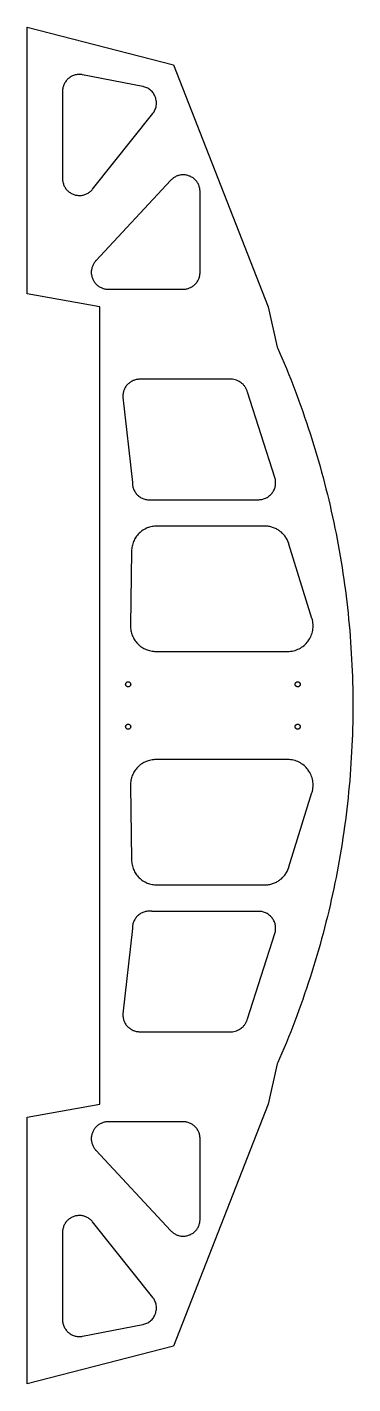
# Model space of a CAD drawing. Extents: x 0 to 193, y 0 to 805.
import ezdxf

# ---------------------------------------------------------------- set-up
doc = ezdxf.new("R2010")
doc.units = 0
doc.layers.get('0').update_dxf_attribs({"linetype": 'CONTINUOUS'})

msp = doc.modelspace()

# ---------------------------------------------------------------- linework, layer by layer
at = {"color": 0}
for points in [[(142.749, 165.767), (86.6632, 22.3421), (0, 0.0032), (0, 158.183), (43.0033, 165.767), (43.0033, 638.765), (0, 646.347), (0, 804.528), (86.6632, 782.189), (142.749, 638.765), (148.229, 614.765), (148.575, 613.981), (149.603, 611.622), (150.954, 608.472), (152.286, 605.314), (153.597, 602.149), (154.886, 598.975), (156.156, 595.796), (157.403, 592.607), (158.629, 589.412), (159.835, 586.21), (161.019, 583.001), (162.182, 579.785), (163.325, 576.563), (164.446, 573.333), (165.546, 570.097), (166.624, 566.854), (167.681, 563.606), (168.717, 560.351), (169.732, 557.09), (170.725, 553.822), (171.697, 550.55), (172.647, 547.271), (173.576, 543.986), (174.485, 540.696), (175.371, 537.4), (176.236, 534.099), (177.079, 530.792), (177.901, 527.481), (178.701, 524.164), (179.481, 520.842), (180.237, 517.515), (180.974, 514.185), (181.688, 510.849), (182.381, 507.507), (183.051, 504.162), (183.701, 500.813), (184.328, 497.46), (184.935, 494.101), (185.518, 490.74), (186.081, 487.374), (186.621, 484.004), (187.14, 480.632), (187.638, 477.254), (188.112, 473.874), (188.565, 470.49), (188.997, 467.104), (189.407, 463.714), (189.794, 460.319), (190.16, 456.924), (190.503, 453.525), (190.825, 450.122), (191.124, 446.718), (191.401, 443.311), (191.657, 439.901), (191.89, 436.49), (192.101, 433.075), (192.29, 429.66), (192.457, 426.242), (192.601, 422.821), (192.725, 419.399), (192.825, 415.975), (192.903, 412.55), (192.958, 409.124), (192.992, 405.694), (193.003, 403.122), (193.003, 402.265), (193.003, 401.408), (192.992, 398.836), (192.958, 395.408), (192.903, 391.981), (192.825, 388.556), (192.725, 385.132), (192.601, 381.71), (192.457, 378.29), (192.29, 374.872), (192.101, 371.456), (191.89, 368.042), (191.657, 364.629), (191.401, 361.219), (191.124, 357.813), (190.825, 354.408), (190.503, 351.007), (190.16, 347.607), (189.794, 344.211), (189.407, 340.818), (188.997, 337.428), (188.565, 334.04), (188.112, 330.657), (187.638, 327.276), (187.14, 323.9), (186.621, 320.526), (186.081, 317.157), (185.518, 313.792), (184.935, 310.429), (184.328, 307.072), (183.701, 303.718), (183.051, 300.368), (182.381, 297.024), (181.688, 293.683), (180.974, 290.347), (180.237, 287.015), (179.481, 283.689), (178.701, 280.367), (177.901, 277.05), (177.079, 273.739), (176.236, 270.432), (175.371, 267.131), (174.485, 263.835), (173.576, 260.544), (172.647, 257.261), (171.697, 253.982), (170.725, 250.708), (169.732, 247.442), (168.717, 244.181), (167.681, 240.925), (166.624, 237.676), (165.546, 234.433), (164.446, 231.197), (163.325, 227.968), (162.182, 224.746), (161.019, 221.529), (159.835, 218.321), (158.629, 215.118), (157.403, 211.924), (156.156, 208.736), (154.886, 205.556), (153.597, 202.382), (152.286, 199.217), (150.954, 196.058), (149.603, 192.908), (148.575, 190.551), (148.229, 189.767), (142.749, 165.767)], [(32.8892, 776.306), (32.7522, 776.332), (32.3383, 776.397), (31.7863, 776.457), (31.2343, 776.488), (30.6835, 776.486), (30.1351, 776.456), (29.5906, 776.394), (29.0508, 776.304), (28.5174, 776.183), (27.9911, 776.035), (27.4735, 775.858), (26.9656, 775.651), (26.4686, 775.418), (25.9839, 775.157), (25.5126, 774.868), (25.0561, 774.551), (24.7229, 774.297), (24.6153, 774.208), (24.5075, 774.119), (24.1943, 773.842), (23.7967, 773.454), (23.4228, 773.047), (23.0732, 772.621), (22.7485, 772.178), (22.4493, 771.719), (22.1761, 771.244), (21.9293, 770.757), (21.7096, 770.257), (21.5174, 769.744), (21.3532, 769.221), (21.2178, 768.689), (21.1114, 768.149), (21.0349, 767.601), (20.9885, 767.047), (20.9729, 766.629), (20.9729, 766.489), (20.9729, 714.704), (20.9729, 714.575), (20.9865, 714.185), (21.0268, 713.668), (21.0935, 713.157), (21.1863, 712.65), (21.3044, 712.151), (21.4479, 711.66), (21.6161, 711.176), (21.8085, 710.703), (22.025, 710.24), (22.2649, 709.789), (22.5281, 709.349), (22.8137, 708.922), (23.1218, 708.511), (23.4517, 708.114), (23.8032, 707.733), (24.0803, 707.458), (24.1757, 707.369), (24.2711, 707.282), (24.5665, 707.026), (24.9728, 706.704), (25.3935, 706.406), (25.8275, 706.129), (26.274, 705.876), (26.7321, 705.649), (27.2007, 705.443), (27.6788, 705.262), (28.1656, 705.107), (28.6599, 704.975), (29.161, 704.869), (29.6676, 704.79), (30.1792, 704.736), (30.6944, 704.708), (31.2125, 704.707), (31.6028, 704.724), (31.7325, 704.733), (31.8622, 704.743), (32.2504, 704.786), (32.7624, 704.865), (33.2675, 704.971), (33.7649, 705.101), (34.2538, 705.257), (34.7331, 705.438), (35.2019, 705.642), (35.6594, 705.869), (36.1047, 706.121), (36.5369, 706.394), (36.955, 706.69), (37.3582, 707.007), (37.7456, 707.346), (38.1161, 707.704), (38.469, 708.083), (38.7225, 708.381), (38.8033, 708.483), (74.43, 753.315), (74.5314, 753.443), (74.8189, 753.839), (75.1703, 754.382), (75.4839, 754.943), (75.7594, 755.521), (75.9967, 756.113), (76.1951, 756.717), (76.3547, 757.331), (76.4749, 757.953), (76.5554, 758.582), (76.596, 759.215), (76.5964, 759.85), (76.5562, 760.486), (76.4751, 761.121), (76.3529, 761.753), (76.189, 762.379), (76.0399, 762.844), (75.9835, 762.997), (75.9271, 763.15), (75.7381, 763.601), (75.4563, 764.183), (75.1393, 764.743), (74.7889, 765.279), (74.4065, 765.789), (73.9935, 766.272), (73.5515, 766.728), (73.0821, 767.153), (72.5865, 767.549), (72.0665, 767.912), (71.5235, 768.243), (70.959, 768.539), (70.3744, 768.799), (69.7714, 769.022), (69.1514, 769.207), (68.6757, 769.322), (68.5158, 769.353), (32.8892, 776.306)], [(40.6814, 665.939), (40.5982, 665.849), (40.3576, 665.574), (40.0533, 665.194), (39.7689, 664.801), (39.5046, 664.397), (39.2606, 663.982), (39.0372, 663.556), (38.8349, 663.119), (38.6538, 662.674), (38.4942, 662.221), (38.3565, 661.761), (38.2411, 661.293), (38.1481, 660.821), (38.0778, 660.343), (38.0307, 659.86), (38.0068, 659.375), (38.0038, 659.008), (38.0068, 658.886), (38.0097, 658.764), (38.0304, 658.399), (38.0776, 657.915), (38.1481, 657.435), (38.2414, 656.961), (38.3571, 656.493), (38.495, 656.032), (38.6547, 655.579), (38.836, 655.133), (39.0385, 654.699), (39.2617, 654.272), (39.5053, 653.857), (39.7692, 653.454), (40.0526, 653.063), (40.3558, 652.685), (40.6781, 652.321), (40.9317, 652.057), (41.019, 651.971), (41.1062, 651.886), (41.3765, 651.639), (41.7485, 651.325), (42.1336, 651.032), (42.5315, 650.758), (42.9413, 650.504), (43.3619, 650.271), (43.7929, 650.057), (44.2333, 649.865), (44.6825, 649.694), (45.1397, 649.546), (45.6039, 649.419), (46.0746, 649.315), (46.5507, 649.233), (47.0315, 649.175), (47.5165, 649.139), (47.8826, 649.128), (48.0047, 649.128), (92.4736, 649.128), (92.5976, 649.128), (92.9694, 649.139), (93.4621, 649.176), (93.9504, 649.238), (94.4338, 649.321), (94.9112, 649.429), (95.3822, 649.56), (95.8456, 649.713), (96.3007, 649.889), (96.7468, 650.086), (97.1829, 650.306), (97.6082, 650.546), (98.0221, 650.807), (98.4235, 651.09), (98.8117, 651.392), (99.1858, 651.714), (99.4576, 651.969), (99.5453, 652.057), (99.6329, 652.144), (99.8872, 652.415), (100.21, 652.79), (100.512, 653.178), (100.794, 653.579), (101.056, 653.993), (101.296, 654.418), (101.515, 654.854), (101.713, 655.301), (101.889, 655.756), (102.042, 656.219), (102.173, 656.69), (102.28, 657.168), (102.365, 657.651), (102.425, 658.139), (102.462, 658.632), (102.474, 659.004), (102.474, 659.128), (102.474, 706.944), (102.474, 707.069), (102.462, 707.447), (102.424, 707.949), (102.361, 708.443), (102.274, 708.935), (102.163, 709.418), (102.029, 709.896), (101.871, 710.365), (101.69, 710.826), (101.486, 711.279), (101.261, 711.719), (101.013, 712.15), (100.744, 712.567), (100.453, 712.972), (100.142, 713.364), (99.8108, 713.74), (99.5493, 714.012), (99.4593, 714.1), (99.3692, 714.189), (99.09, 714.443), (98.7056, 714.765), (98.3071, 715.067), (97.8953, 715.347), (97.4711, 715.607), (97.0354, 715.844), (96.5889, 716.058), (96.1326, 716.251), (95.6674, 716.421), (95.194, 716.568), (94.7133, 716.69), (94.2264, 716.79), (93.7339, 716.865), (93.2367, 716.915), (92.7358, 716.942), (92.3578, 716.944), (92.2319, 716.942), (92.106, 716.939), (91.7286, 716.917), (91.2296, 716.867), (90.7354, 716.793), (90.2471, 716.694), (89.7656, 716.571), (89.2914, 716.425), (88.8257, 716.256), (88.3692, 716.064), (87.9226, 715.85), (87.4871, 715.613), (87.0633, 715.356), (86.6521, 715.076), (86.2544, 714.776), (85.871, 714.456), (85.5026, 714.115), (85.2361, 713.847), (85.1503, 713.754), (40.6814, 665.939)], [(66.7465, 595.715), (66.6168, 595.715), (66.2279, 595.701), (65.7131, 595.662), (65.2031, 595.596), (64.6986, 595.504), (64.2008, 595.387), (63.7104, 595.246), (63.2285, 595.079), (62.756, 594.889), (62.2936, 594.675), (61.8425, 594.438), (61.4035, 594.176), (60.9775, 593.894), (60.5654, 593.589), (60.1682, 593.262), (59.7868, 592.914), (59.5108, 592.64), (59.4221, 592.544), (59.3333, 592.45), (59.0769, 592.158), (58.7536, 591.756), (58.4526, 591.338), (58.1743, 590.908), (57.9189, 590.465), (57.6867, 590.01), (57.4782, 589.544), (57.2936, 589.069), (57.1333, 588.586), (56.9978, 588.094), (56.8871, 587.596), (56.8018, 587.092), (56.7421, 586.583), (56.7085, 586.069), (56.7013, 585.554), (56.7125, 585.164), (56.7207, 585.035), (62.3794, 534.425), (62.3768, 534.286), (62.3846, 533.869), (62.4203, 533.318), (62.4858, 532.772), (62.5808, 532.232), (62.7049, 531.7), (62.8572, 531.176), (63.0375, 530.662), (63.2451, 530.158), (63.4797, 529.668), (63.7408, 529.19), (64.0278, 528.726), (64.3401, 528.278), (64.6775, 527.846), (65.0393, 527.432), (65.425, 527.036), (65.7293, 526.751), (65.8342, 526.66), (65.9389, 526.569), (66.2633, 526.307), (66.709, 525.981), (67.1697, 525.681), (67.6446, 525.407), (68.1322, 525.16), (68.6314, 524.94), (69.1411, 524.749), (69.6601, 524.585), (70.1872, 524.449), (70.7213, 524.342), (71.2611, 524.264), (71.8054, 524.215), (72.3532, 524.197), (72.9032, 524.208), (73.4542, 524.25), (73.8679, 524.3), (74.005, 524.322), (137.209, 524.322), (137.359, 524.322), (137.809, 524.34), (138.402, 524.393), (138.987, 524.481), (139.565, 524.603), (140.133, 524.757), (140.689, 524.944), (141.233, 525.162), (141.763, 525.412), (142.276, 525.693), (142.774, 526.003), (143.251, 526.343), (143.711, 526.71), (144.15, 527.106), (144.567, 527.526), (144.958, 527.975), (145.237, 528.328), (145.326, 528.449), (145.414, 528.569), (145.665, 528.943), (145.972, 529.454), (146.246, 529.979), (146.489, 530.518), (146.697, 531.067), (146.874, 531.626), (147.018, 532.194), (147.128, 532.769), (147.204, 533.35), (147.246, 533.935), (147.254, 534.522), (147.228, 535.11), (147.167, 535.696), (147.071, 536.281), (146.94, 536.863), (146.821, 537.296), (146.775, 537.439), (130.528, 588.049), (130.503, 588.151), (130.42, 588.456), (130.295, 588.857), (130.154, 589.251), (129.997, 589.639), (129.824, 590.018), (129.636, 590.39), (129.432, 590.753), (129.214, 591.108), (128.982, 591.453), (128.735, 591.789), (128.475, 592.114), (128.2, 592.428), (127.913, 592.731), (127.612, 593.022), (127.299, 593.303), (127.056, 593.504), (126.973, 593.569), (126.808, 593.7), (126.291, 594.061), (125.574, 594.492), (124.826, 594.86), (124.051, 595.164), (123.254, 595.403), (122.438, 595.575), (121.608, 595.681), (120.978, 595.715), (120.768, 595.715), (66.7465, 595.715)], [(61.2246, 449.61), (61.2218, 449.421), (61.2326, 448.856), (61.2782, 448.106), (61.3607, 447.362), (61.4797, 446.625), (61.6344, 445.897), (61.8247, 445.179), (62.0499, 444.472), (62.3093, 443.778), (62.6026, 443.096), (62.9293, 442.429), (63.2888, 441.779), (63.6807, 441.147), (64.1043, 440.533), (64.5593, 439.939), (65.045, 439.367), (65.4286, 438.95), (65.561, 438.815), (65.6933, 438.682), (66.1039, 438.292), (66.6697, 437.799), (67.2572, 437.335), (67.8651, 436.903), (68.4922, 436.501), (69.1372, 436.133), (69.7989, 435.797), (70.4757, 435.494), (71.1668, 435.225), (71.8706, 434.989), (72.5861, 434.789), (73.3117, 434.624), (74.0464, 434.494), (74.7889, 434.401), (75.5378, 434.344), (76.1033, 434.326), (76.2919, 434.326), (154.368, 434.326), (154.592, 434.326), (155.261, 434.353), (156.146, 434.431), (157.019, 434.561), (157.881, 434.74), (158.726, 434.969), (159.557, 435.247), (160.367, 435.572), (161.157, 435.942), (161.925, 436.358), (162.668, 436.818), (163.383, 437.321), (164.071, 437.865), (164.726, 438.45), (165.35, 439.076), (165.939, 439.742), (166.358, 440.264), (166.49, 440.444), (166.624, 440.624), (167, 441.178), (167.461, 441.936), (167.876, 442.717), (168.243, 443.515), (168.561, 444.333), (168.831, 445.165), (169.051, 446.01), (169.224, 446.865), (169.344, 447.729), (169.417, 448.6), (169.438, 449.475), (169.407, 450.351), (169.325, 451.226), (169.193, 452.1), (169.007, 452.968), (168.835, 453.617), (168.769, 453.829), (155.16, 498.024), (155.117, 498.168), (154.971, 498.596), (154.76, 499.16), (154.528, 499.713), (154.274, 500.254), (153.999, 500.786), (153.703, 501.304), (153.388, 501.811), (153.051, 502.304), (152.697, 502.783), (152.324, 503.25), (151.932, 503.7), (151.522, 504.136), (151.094, 504.554), (150.65, 504.957), (150.188, 505.343), (149.831, 505.621), (149.71, 505.711), (149.589, 505.8), (149.218, 506.06), (148.714, 506.387), (148.197, 506.693), (147.671, 506.979), (147.135, 507.243), (146.589, 507.485), (146.033, 507.704), (145.471, 507.901), (144.9, 508.078), (144.324, 508.231), (143.74, 508.36), (143.153, 508.467), (142.56, 508.55), (141.962, 508.61), (141.362, 508.646), (140.91, 508.657), (140.758, 508.657), (76.9213, 508.657), (76.7361, 508.657), (76.181, 508.639), (75.4456, 508.585), (74.7162, 508.496), (73.9944, 508.371), (73.281, 508.211), (72.5774, 508.018), (71.8847, 507.79), (71.2043, 507.531), (70.5371, 507.239), (69.8844, 506.914), (69.2476, 506.557), (68.6278, 506.169), (68.0261, 505.753), (67.4438, 505.304), (66.8821, 504.826), (66.4739, 504.45), (66.3421, 504.319), (66.2103, 504.19), (65.8276, 503.787), (65.3421, 503.232), (64.8857, 502.656), (64.4593, 502.061), (64.0631, 501.446), (63.6978, 500.814), (63.3639, 500.167), (63.0618, 499.504), (62.7922, 498.826), (62.5553, 498.137), (62.3519, 497.436), (62.1825, 496.726), (62.0474, 496.006), (61.9474, 495.278), (61.8826, 494.543), (61.8565, 493.989), (61.8539, 493.803), (61.2246, 449.61)], [(59.8621, 416.329), (59.9006, 416.329), (60.0161, 416.322), (60.1657, 416.299), (60.3101, 416.263), (60.4486, 416.211), (60.5804, 416.147), (60.7046, 416.072), (60.8206, 415.986), (60.9276, 415.889), (61.0249, 415.782), (61.1117, 415.665), (61.1871, 415.542), (61.2506, 415.41), (61.3012, 415.271), (61.3383, 415.126), (61.3611, 414.976), (61.369, 414.861), (61.369, 414.822), (61.369, 414.785), (61.3611, 414.669), (61.3383, 414.519), (61.3012, 414.375), (61.2506, 414.236), (61.1871, 414.104), (61.1117, 413.981), (61.0249, 413.864), (60.9276, 413.757), (60.8206, 413.66), (60.7046, 413.574), (60.5804, 413.497), (60.4486, 413.435), (60.3101, 413.383), (60.1657, 413.347), (60.0161, 413.324), (59.9006, 413.317), (59.8621, 413.317), (59.8236, 413.317), (59.7081, 413.324), (59.5583, 413.347), (59.4139, 413.383), (59.2756, 413.435), (59.1438, 413.497), (59.0196, 413.574), (58.9035, 413.66), (58.7965, 413.757), (58.6993, 413.864), (58.6125, 413.981), (58.5371, 414.104), (58.4736, 414.236), (58.4229, 414.375), (58.3858, 414.519), (58.3629, 414.669), (58.3551, 414.785), (58.3551, 414.822), (58.3551, 414.861), (58.3629, 414.976), (58.3858, 415.126), (58.4229, 415.271), (58.4736, 415.41), (58.5371, 415.542), (58.6125, 415.665), (58.6993, 415.782), (58.7965, 415.889), (58.9035, 415.986), (59.0196, 416.072), (59.1438, 416.147), (59.2756, 416.211), (59.4139, 416.263), (59.5583, 416.299), (59.7081, 416.322), (59.8236, 416.329), (59.8621, 416.329)], [(160.321, 416.329), (160.36, 416.329), (160.475, 416.322), (160.625, 416.299), (160.769, 416.263), (160.908, 416.211), (161.039, 416.147), (161.164, 416.072), (161.279, 415.986), (161.386, 415.889), (161.483, 415.782), (161.571, 415.665), (161.646, 415.542), (161.71, 415.41), (161.76, 415.271), (161.797, 415.126), (161.821, 414.976), (161.828, 414.861), (161.828, 414.822), (161.828, 414.785), (161.821, 414.669), (161.797, 414.519), (161.76, 414.375), (161.71, 414.236), (161.646, 414.104), (161.571, 413.981), (161.483, 413.864), (161.386, 413.757), (161.279, 413.66), (161.164, 413.574), (161.039, 413.497), (160.908, 413.435), (160.769, 413.383), (160.625, 413.347), (160.475, 413.324), (160.36, 413.317), (160.321, 413.317), (160.283, 413.317), (160.167, 413.324), (160.018, 413.347), (159.874, 413.383), (159.735, 413.435), (159.603, 413.497), (159.479, 413.574), (159.362, 413.66), (159.256, 413.757), (159.158, 413.864), (159.072, 413.981), (158.996, 414.104), (158.933, 414.236), (158.882, 414.375), (158.844, 414.519), (158.822, 414.669), (158.814, 414.785), (158.814, 414.822), (158.814, 414.861), (158.822, 414.976), (158.844, 415.126), (158.882, 415.271), (158.933, 415.41), (158.996, 415.542), (159.072, 415.665), (159.158, 415.782), (159.256, 415.889), (159.362, 415.986), (159.479, 416.072), (159.603, 416.147), (159.735, 416.211), (159.874, 416.263), (160.018, 416.299), (160.167, 416.322), (160.283, 416.329), (160.321, 416.329)], [(59.8621, 391.215), (59.9006, 391.215), (60.0161, 391.207), (60.1657, 391.185), (60.3101, 391.147), (60.4486, 391.097), (60.5804, 391.033), (60.7046, 390.958), (60.8206, 390.871), (60.9276, 390.774), (61.0249, 390.667), (61.1117, 390.55), (61.1871, 390.426), (61.2506, 390.294), (61.3012, 390.157), (61.3383, 390.013), (61.3611, 389.862), (61.369, 389.747), (61.369, 389.708), (61.369, 389.669), (61.3611, 389.554), (61.3383, 389.404), (61.3012, 389.26), (61.2506, 389.122), (61.1871, 388.99), (61.1117, 388.865), (61.0249, 388.75), (60.9276, 388.643), (60.8206, 388.546), (60.7046, 388.458), (60.5804, 388.383), (60.4486, 388.319), (60.3101, 388.269), (60.1657, 388.232), (60.0161, 388.21), (59.9006, 388.201), (59.8621, 388.201), (59.8236, 388.201), (59.7081, 388.21), (59.5583, 388.232), (59.4139, 388.269), (59.2756, 388.319), (59.1438, 388.383), (59.0196, 388.458), (58.9035, 388.546), (58.7965, 388.643), (58.6993, 388.75), (58.6125, 388.865), (58.5371, 388.99), (58.4736, 389.122), (58.4229, 389.26), (58.3858, 389.404), (58.3629, 389.554), (58.3551, 389.669), (58.3551, 389.708), (58.3551, 389.747), (58.3629, 389.862), (58.3858, 390.013), (58.4229, 390.157), (58.4736, 390.294), (58.5371, 390.426), (58.6125, 390.55), (58.6993, 390.667), (58.7965, 390.774), (58.9035, 390.871), (59.0196, 390.958), (59.1438, 391.033), (59.2756, 391.097), (59.4139, 391.147), (59.5583, 391.185), (59.7081, 391.207), (59.8236, 391.215), (59.8621, 391.215)], [(160.321, 391.215), (160.36, 391.215), (160.475, 391.207), (160.625, 391.185), (160.769, 391.147), (160.908, 391.097), (161.039, 391.033), (161.164, 390.958), (161.279, 390.871), (161.386, 390.774), (161.483, 390.667), (161.571, 390.55), (161.646, 390.426), (161.71, 390.294), (161.76, 390.157), (161.797, 390.013), (161.821, 389.862), (161.828, 389.747), (161.828, 389.708), (161.828, 389.669), (161.821, 389.554), (161.797, 389.404), (161.76, 389.26), (161.71, 389.122), (161.646, 388.99), (161.571, 388.865), (161.483, 388.75), (161.386, 388.643), (161.279, 388.546), (161.164, 388.458), (161.039, 388.383), (160.908, 388.319), (160.769, 388.269), (160.625, 388.232), (160.475, 388.21), (160.36, 388.201), (160.321, 388.201), (160.283, 388.201), (160.167, 388.21), (160.018, 388.232), (159.874, 388.269), (159.735, 388.319), (159.603, 388.383), (159.479, 388.458), (159.362, 388.546), (159.256, 388.643), (159.158, 388.75), (159.072, 388.865), (158.996, 388.99), (158.933, 389.122), (158.882, 389.26), (158.844, 389.404), (158.822, 389.554), (158.814, 389.669), (158.814, 389.708), (158.814, 389.747), (158.822, 389.862), (158.844, 390.013), (158.882, 390.157), (158.933, 390.294), (158.996, 390.426), (159.072, 390.55), (159.158, 390.667), (159.256, 390.774), (159.362, 390.871), (159.479, 390.958), (159.603, 391.033), (159.735, 391.097), (159.874, 391.147), (160.018, 391.185), (160.167, 391.207), (160.283, 391.215), (160.321, 391.215)], [(168.769, 350.701), (168.835, 350.914), (169.007, 351.563), (169.193, 352.431), (169.325, 353.304), (169.407, 354.181), (169.438, 355.057), (169.417, 355.931), (169.344, 356.801), (169.224, 357.665), (169.051, 358.521), (168.831, 359.367), (168.561, 360.199), (168.243, 361.015), (167.876, 361.815), (167.461, 362.594), (167, 363.353), (166.624, 363.907), (166.49, 364.088), (166.358, 364.267), (165.939, 364.79), (165.35, 365.454), (164.726, 366.081), (164.071, 366.667), (163.383, 367.211), (162.668, 367.714), (161.925, 368.174), (161.157, 368.589), (160.367, 368.96), (159.557, 369.283), (158.726, 369.561), (157.881, 369.79), (157.019, 369.969), (156.146, 370.1), (155.261, 370.179), (154.592, 370.206), (154.368, 370.206), (76.2919, 370.206), (76.1033, 370.206), (75.5378, 370.186), (74.7889, 370.129), (74.0464, 370.036), (73.3117, 369.907), (72.5861, 369.742), (71.8706, 369.542), (71.1668, 369.307), (70.4757, 369.037), (69.7989, 368.735), (69.1372, 368.399), (68.4922, 368.029), (67.8651, 367.629), (67.2572, 367.196), (66.6697, 366.733), (66.1039, 366.239), (65.6933, 365.85), (65.561, 365.715), (65.4286, 365.581), (65.045, 365.165), (64.5593, 364.592), (64.1043, 363.999), (63.6807, 363.385), (63.2888, 362.751), (62.9293, 362.101), (62.6026, 361.435), (62.3093, 360.754), (62.0499, 360.058), (61.8247, 359.351), (61.6344, 358.633), (61.4797, 357.906), (61.3607, 357.169), (61.2782, 356.425), (61.2326, 355.676), (61.2218, 355.11), (61.2246, 354.921), (61.8539, 310.728), (61.8565, 310.543), (61.8826, 309.987), (61.9474, 309.253), (62.0474, 308.525), (62.1825, 307.806), (62.3519, 307.094), (62.5553, 306.393), (62.7922, 305.704), (63.0618, 305.028), (63.3639, 304.364), (63.6978, 303.717), (64.0631, 303.085), (64.4593, 302.471), (64.8857, 301.875), (65.3421, 301.299), (65.8276, 300.744), (66.2103, 300.342), (66.3421, 300.211), (66.4739, 300.082), (66.8821, 299.704), (67.4438, 299.226), (68.0261, 298.779), (68.6278, 298.361), (69.2476, 297.974), (69.8844, 297.617), (70.5371, 297.293), (71.2043, 297), (71.8847, 296.74), (72.5774, 296.513), (73.281, 296.319), (73.9944, 296.16), (74.7162, 296.036), (75.4456, 295.946), (76.181, 295.892), (76.7361, 295.874), (76.9213, 295.874), (140.758, 295.874), (140.91, 295.874), (141.362, 295.886), (141.962, 295.922), (142.56, 295.982), (143.153, 296.065), (143.74, 296.171), (144.324, 296.301), (144.9, 296.454), (145.471, 296.629), (146.033, 296.826), (146.589, 297.047), (147.135, 297.289), (147.671, 297.553), (148.197, 297.838), (148.714, 298.144), (149.218, 298.472), (149.589, 298.731), (149.71, 298.819), (149.831, 298.91), (150.188, 299.188), (150.65, 299.574), (151.094, 299.976), (151.522, 300.396), (151.932, 300.831), (152.324, 301.282), (152.697, 301.747), (153.051, 302.226), (153.388, 302.719), (153.703, 303.226), (153.999, 303.746), (154.274, 304.276), (154.528, 304.818), (154.76, 305.372), (154.971, 305.935), (155.117, 306.364), (155.16, 306.507), (168.769, 350.701)], [(56.7207, 219.496), (56.7125, 219.367), (56.7013, 218.978), (56.7085, 218.461), (56.7421, 217.949), (56.8018, 217.439), (56.8871, 216.935), (56.9978, 216.436), (57.1333, 215.944), (57.2936, 215.461), (57.4782, 214.986), (57.6867, 214.521), (57.9189, 214.067), (58.1743, 213.624), (58.4526, 213.193), (58.7536, 212.776), (59.0769, 212.374), (59.3333, 212.081), (59.4221, 211.986), (59.5108, 211.892), (59.7868, 211.617), (60.1682, 211.269), (60.5654, 210.942), (60.9775, 210.638), (61.4035, 210.354), (61.8425, 210.094), (62.2936, 209.857), (62.756, 209.642), (63.2285, 209.451), (63.7104, 209.285), (64.2008, 209.143), (64.6986, 209.026), (65.2031, 208.935), (65.7131, 208.869), (66.2279, 208.829), (66.6168, 208.815), (66.7465, 208.815), (120.768, 208.815), (120.978, 208.815), (121.608, 208.851), (122.438, 208.956), (123.254, 209.128), (124.051, 209.367), (124.826, 209.672), (125.574, 210.04), (126.291, 210.469), (126.808, 210.832), (126.973, 210.961), (127.056, 211.026), (127.299, 211.229), (127.612, 211.508), (127.913, 211.8), (128.2, 212.103), (128.475, 212.418), (128.735, 212.743), (128.982, 213.078), (129.214, 213.424), (129.432, 213.778), (129.636, 214.142), (129.824, 214.513), (129.997, 214.893), (130.154, 215.281), (130.295, 215.674), (130.42, 216.075), (130.503, 216.381), (130.528, 216.482), (146.775, 267.093), (146.821, 267.235), (146.94, 267.668), (147.071, 268.25), (147.167, 268.835), (147.228, 269.422), (147.254, 270.01), (147.246, 270.596), (147.204, 271.181), (147.128, 271.761), (147.018, 272.336), (146.874, 272.904), (146.697, 273.464), (146.489, 274.014), (146.246, 274.551), (145.972, 275.076), (145.665, 275.588), (145.414, 275.961), (145.326, 276.082), (145.237, 276.203), (144.958, 276.556), (144.567, 277.004), (144.15, 277.426), (143.711, 277.821), (143.251, 278.189), (142.774, 278.528), (142.276, 278.838), (141.763, 279.118), (141.233, 279.368), (140.689, 279.588), (140.133, 279.774), (139.565, 279.929), (138.987, 280.05), (138.402, 280.138), (137.809, 280.192), (137.359, 280.208), (137.209, 280.208), (74.005, 280.208), (73.8679, 280.231), (73.4542, 280.282), (72.9032, 280.322), (72.3532, 280.335), (71.8054, 280.315), (71.2611, 280.267), (70.7213, 280.189), (70.1872, 280.082), (69.6601, 279.947), (69.1411, 279.783), (68.6314, 279.592), (68.1322, 279.372), (67.6446, 279.125), (67.1697, 278.851), (66.709, 278.55), (66.2633, 278.224), (65.9389, 277.963), (65.8342, 277.871), (65.7293, 277.781), (65.425, 277.496), (65.0393, 277.1), (64.6775, 276.685), (64.3401, 276.253), (64.0278, 275.804), (63.7408, 275.342), (63.4797, 274.862), (63.2451, 274.372), (63.0375, 273.869), (62.8572, 273.356), (62.7049, 272.832), (62.5808, 272.299), (62.4858, 271.76), (62.4203, 271.213), (62.3846, 270.661), (62.3768, 270.244), (62.3794, 270.106), (56.7207, 219.496)], [(85.1503, 90.7763), (85.2361, 90.684), (85.5026, 90.4161), (85.871, 90.0756), (86.2544, 89.7551), (86.6521, 89.4551), (87.0633, 89.176), (87.4871, 88.9181), (87.9226, 88.6817), (88.3692, 88.4672), (88.8257, 88.2753), (89.2914, 88.106), (89.7656, 87.9599), (90.2471, 87.8371), (90.7354, 87.7383), (91.2296, 87.6639), (91.7286, 87.6139), (92.106, 87.5921), (92.2319, 87.589), (92.3578, 87.5861), (92.7358, 87.5896), (93.2367, 87.6153), (93.7339, 87.6658), (94.2264, 87.741), (94.7133, 87.8401), (95.194, 87.9633), (95.6674, 88.1099), (96.1326, 88.2796), (96.5889, 88.4722), (97.0354, 88.6872), (97.4711, 88.9243), (97.8953, 89.1833), (98.3071, 89.4638), (98.7056, 89.7653), (99.09, 90.0876), (99.3692, 90.3425), (99.4593, 90.4304), (99.5493, 90.5183), (99.8108, 90.7914), (100.142, 91.1678), (100.453, 91.5588), (100.744, 91.9638), (101.013, 92.3815), (101.261, 92.8114), (101.486, 93.2525), (101.69, 93.704), (101.871, 94.1651), (102.029, 94.6347), (102.163, 95.1124), (102.274, 95.5967), (102.361, 96.0874), (102.424, 96.5831), (102.462, 97.0832), (102.474, 97.461), (102.474, 97.5869), (102.474, 145.403), (102.474, 145.526), (102.462, 145.899), (102.425, 146.392), (102.365, 146.879), (102.28, 147.364), (102.173, 147.84), (102.042, 148.311), (101.889, 148.775), (101.713, 149.231), (101.515, 149.676), (101.296, 150.112), (101.056, 150.538), (100.794, 150.951), (100.512, 151.353), (100.21, 151.742), (99.8872, 152.115), (99.6329, 152.388), (99.5453, 152.475), (99.4576, 152.563), (99.1858, 152.817), (98.8117, 153.139), (98.4235, 153.442), (98.0221, 153.724), (97.6082, 153.985), (97.1829, 154.225), (96.7468, 154.444), (96.3007, 154.643), (95.8456, 154.818), (95.3822, 154.972), (94.9112, 155.103), (94.4338, 155.21), (93.9504, 155.294), (93.4621, 155.356), (92.9694, 155.392), (92.5976, 155.404), (92.4736, 155.404), (48.0047, 155.404), (47.8826, 155.404), (47.5165, 155.392), (47.0315, 155.357), (46.5507, 155.297), (46.0746, 155.215), (45.6039, 155.111), (45.1397, 154.985), (44.6825, 154.836), (44.2333, 154.665), (43.7929, 154.474), (43.3619, 154.261), (42.9413, 154.028), (42.5315, 153.774), (42.1336, 153.499), (41.7485, 153.206), (41.3765, 152.892), (41.1062, 152.644), (41.019, 152.56), (40.9317, 152.475), (40.6781, 152.21), (40.3558, 151.846), (40.0526, 151.468), (39.7692, 151.076), (39.5053, 150.674), (39.2617, 150.258), (39.0385, 149.833), (38.836, 149.397), (38.6547, 148.951), (38.495, 148.499), (38.3571, 148.038), (38.2414, 147.569), (38.1481, 147.096), (38.0776, 146.617), (38.0304, 146.132), (38.0097, 145.767), (38.0068, 145.644), (38.0038, 145.522), (38.0068, 145.157), (38.0307, 144.671), (38.0778, 144.189), (38.1481, 143.711), (38.2411, 143.237), (38.3565, 142.771), (38.4942, 142.31), (38.6538, 141.857), (38.8349, 141.411), (39.0372, 140.976), (39.2606, 140.55), (39.5046, 140.133), (39.7689, 139.729), (40.0533, 139.337), (40.3576, 138.958), (40.5982, 138.682), (40.6814, 138.592), (85.1503, 90.7763)], [(68.5158, 35.1782), (68.6757, 35.2094), (69.1514, 35.3239), (69.7714, 35.509), (70.3744, 35.7324), (70.959, 35.9926), (71.5235, 36.2886), (72.0665, 36.619), (72.5865, 36.9825), (73.0821, 37.3779), (73.5515, 37.8038), (73.9935, 38.2589), (74.4065, 38.7422), (74.7889, 39.2521), (75.1393, 39.7875), (75.4563, 40.3471), (75.7381, 40.9296), (75.9271, 41.3808), (75.9835, 41.5336), (76.0399, 41.6865), (76.189, 42.1525), (76.3529, 42.7785), (76.4751, 43.4097), (76.5562, 44.0446), (76.5964, 44.6807), (76.596, 45.3163), (76.5554, 45.9494), (76.4749, 46.5782), (76.3547, 47.2006), (76.1951, 47.8147), (75.9967, 48.4185), (75.7594, 49.0101), (75.4839, 49.5876), (75.1703, 50.149), (74.8189, 50.6924), (74.5314, 51.0883), (74.43, 51.2158), (38.8033, 96.0481), (38.7225, 96.15), (38.469, 96.4471), (38.1161, 96.8264), (37.7456, 97.1856), (37.3582, 97.5239), (36.955, 97.8412), (36.5369, 98.1368), (36.1047, 98.4104), (35.6594, 98.6612), (35.2019, 98.8892), (34.7331, 99.0935), (34.2538, 99.2738), (33.7649, 99.4296), (33.2675, 99.5604), (32.7624, 99.6657), (32.2504, 99.7451), (31.8622, 99.7883), (31.7325, 99.7981), (31.6028, 99.8081), (31.2125, 99.8242), (30.6944, 99.8232), (30.1792, 99.7954), (29.6676, 99.7414), (29.161, 99.6614), (28.6599, 99.5557), (28.1656, 99.4246), (27.6788, 99.2686), (27.2007, 99.0879), (26.7321, 98.8829), (26.274, 98.654), (25.8275, 98.4013), (25.3935, 98.1254), (24.9728, 97.8265), (24.5665, 97.505), (24.2711, 97.2496), (24.1757, 97.1611), (24.0803, 97.0726), (23.8032, 96.7975), (23.4517, 96.4168), (23.1218, 96.0201), (22.8137, 95.6082), (22.5281, 95.1821), (22.2649, 94.7428), (22.025, 94.2911), (21.8085, 93.8281), (21.6161, 93.3546), (21.4479, 92.8715), (21.3044, 92.38), (21.1863, 91.8807), (21.0935, 91.3747), (21.0268, 90.8631), (20.9865, 90.3467), (20.9729, 89.9564), (20.9729, 89.8261), (20.9729, 38.0417), (20.9729, 37.9021), (20.9885, 37.4833), (21.0349, 36.93), (21.1114, 36.3825), (21.2178, 35.8421), (21.3532, 35.31), (21.5174, 34.7871), (21.7096, 34.2747), (21.9293, 33.774), (22.1761, 33.286), (22.4493, 32.8118), (22.7485, 32.3528), (23.0732, 31.9099), (23.4228, 31.4842), (23.7967, 31.0771), (24.1943, 30.6894), (24.5075, 30.4113), (24.6153, 30.3224), (24.7229, 30.2338), (25.0561, 29.9796), (25.5126, 29.6635), (25.9839, 29.3744), (26.4686, 29.1129), (26.9656, 28.8792), (27.4735, 28.6733), (27.9911, 28.496), (28.5174, 28.3472), (29.0508, 28.2275), (29.5906, 28.1369), (30.1351, 28.076), (30.6835, 28.045), (31.2343, 28.0442), (31.7863, 28.0739), (32.3383, 28.1344), (32.7522, 28.1993), (32.8892, 28.226), (68.5158, 35.1782)]]:
    msp.add_lwpolyline(points, close=True, dxfattribs=at)

doc.saveas('drawing.dxf')
